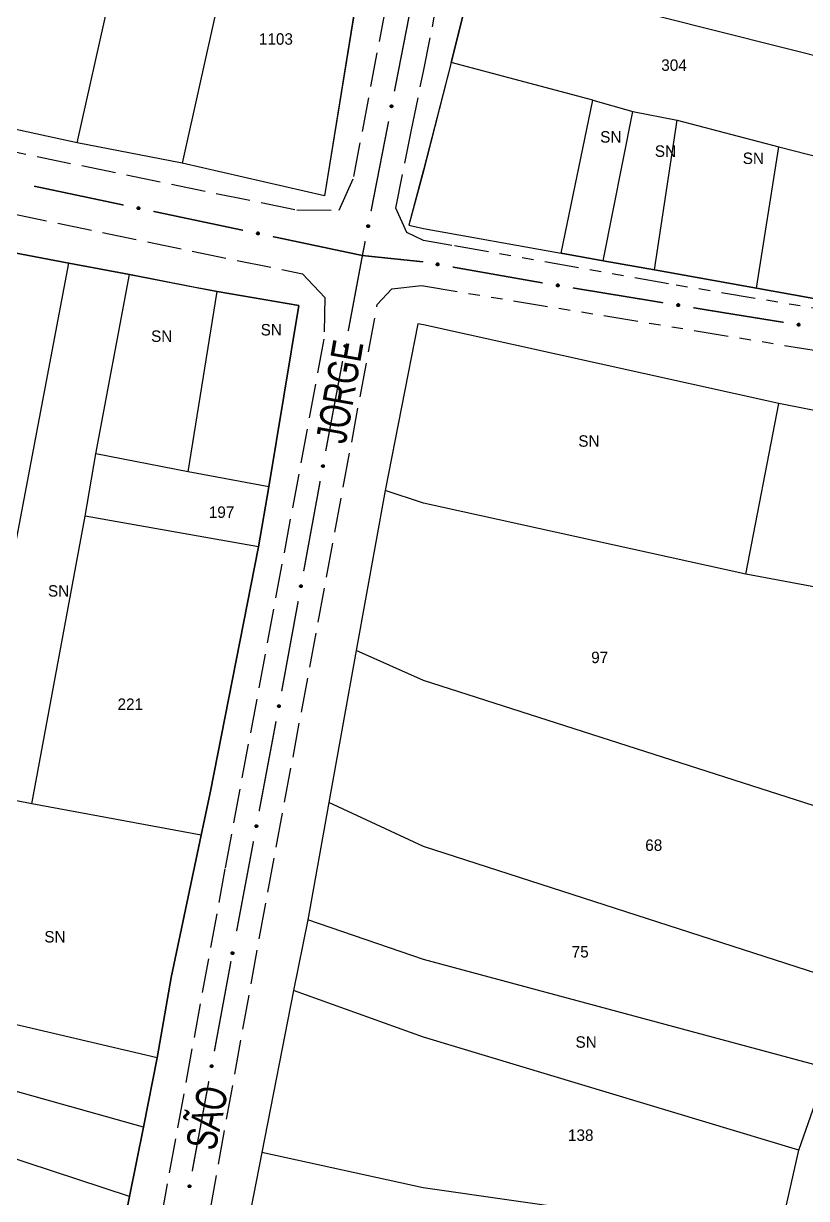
# Model space of a CAD drawing. Extents: x 209193 to 212081, y 4877574 to 4880493.
# Drawn here: x 210381.9 to 210484.5, y 4878902.4 to 4879056.4 of the extents above; entities that cross this region are included whole.
import ezdxf
from ezdxf.enums import TextEntityAlignment as Align

# ---------------------------------------------------------------- set-up
doc = ezdxf.new("R2010")
doc.units = 0
doc.header["$LTSCALE"] = 1.5
doc.header["$MEASUREMENT"] = 0
doc.linetypes.add('TRACO_11', pattern=[8, 3, -1, 3, -1])
doc.linetypes.add('TRACO_25', pattern=[8, 3, -1, 1, -1, 1, -1])
for name, color, linetype in [('CD_MALHA_LOTES', 7, 'CONTINUOUS'), ('RU-QUADRA', 210, 'CONTINUOUS'), ('SV-EIXO-RUA-N-PAV', 6, 'CONTINUOUS'), ('SV-EIXO-RUA-PAV', 20, 'CONTINUOUS'), ('SV-RUA-NAO-PAV', 7, 'CONTINUOUS'), ('SV-RUA-PAVIM', 7, 'CONTINUOUS'), ('SV-TXT-RUA-PAV', 7, 'CONTINUOUS'), ('Th_NmrPort', 1, 'CONTINUOUS')]:
    doc.layers.add(name, color=color, linetype=linetype)
doc.styles.add('ARIAL', font='ARIAL.SHX')

msp = doc.modelspace()

# ---------------------------------------------------------------- linework, layer by layer
at = {"layer": 'CD_MALHA_LOTES', "linetype": 'Continuous', "flags": 128}
for points in [[(210416.735869, 4879100.855724), (210407.414685, 4879059.263661), (210402.665459, 4879038.073336)], [(210431.780029, 4879097.942694), (210425.473496, 4879059.263661), (210421.32, 4879033.79)], [(210388.921684, 4879040.762336), (210393.052576, 4879059.264878), (210401.424777, 4879096.764526)], [(210437.956455, 4879051.269233), (210439.941755, 4879059.263661), (210440.971029, 4879063.408067)], [(210440.971029, 4879063.408067), (210457.502747, 4879059.263661), (210504.433656, 4879047.495418)], [(210437.956455, 4879051.269233), (210434.242794, 4879036.754558), (210432.382731, 4879029.984986), (210434.30272, 4879029.517087), (210452.364417, 4879026.289408)], [(210456.535236, 4879046.334244), (210437.956455, 4879051.269233)], [(210452.364417, 4879026.289408), (210456.535236, 4879046.334244)], [(210456.535236, 4879046.334244), (210461.760518, 4879044.882777)], [(210457.859491, 4879025.30418), (210461.760518, 4879044.882777)], [(210461.760518, 4879044.882777), (210467.566387, 4879043.721603)], [(210388.921684, 4879040.762336), (210370.99502, 4879044.646446)], [(210464.630853, 4879024.090122), (210467.566387, 4879043.721603)], [(210467.566387, 4879043.721603), (210480.919886, 4879040.238082)], [(210402.665459, 4879038.073336), (210388.921684, 4879040.762336)], [(210477.971873, 4879021.698172), (210480.919886, 4879040.238082)], [(210480.919886, 4879040.238082), (210501.240428, 4879035.0128)], [(210421.32, 4879033.79), (210402.665459, 4879038.073336)], [(210379.786488, 4879026.504001), (210387.837407, 4879024.990702)], [(210374.666824, 4878955.732196), (210387.837407, 4879024.990702)], [(210387.837407, 4879024.990702), (210395.780065, 4879023.478744)], [(210457.859491, 4879025.30418), (210452.364417, 4879026.289408)], [(210464.630853, 4879024.090122), (210457.859491, 4879025.30418)], [(210391.34861, 4879000), (210395.780065, 4879023.478744)], [(210395.780065, 4879023.478744), (210407.279563, 4879021.289562)], [(210477.971873, 4879021.698172), (210464.630853, 4879024.090122)], [(210403.46, 4878997.65), (210407.279563, 4879021.289562)], [(210407.279563, 4879021.289562), (210417.99, 4879019.44)], [(210497.370471, 4879018.22014), (210477.971873, 4879021.698172)], [(210417.99, 4879019.44), (210414.043867, 4878995.669652)], [(210433.59, 4879017.05), (210429.29, 4878995.21)], [(210480.926243, 4879006.596141), (210434.302325, 4879016.91017), (210433.59, 4879017.05)], [(210476.565484, 4878984.211445), (210480.926243, 4879006.596141)], [(210491.983635, 4879004.406291), (210480.926243, 4879006.596141)], [(210389.937619, 4878991.821702), (210391.34861, 4879000)], [(210403.46, 4878997.65), (210391.34861, 4879000)], [(210414.043867, 4878995.669652), (210403.46, 4878997.65)], [(210414.043867, 4878995.669652), (210412.666454, 4878987.789123)], [(210429.29, 4878995.21), (210425.508475, 4878974.224333)], [(210476.565484, 4878984.211445), (210434.30159, 4878993.50718), (210429.29, 4878995.21)], [(210382.978024, 4878954.111429), (210389.937619, 4878991.821702)], [(210412.666454, 4878987.789123), (210389.937619, 4878991.821702)], [(210412.666454, 4878987.789123), (210406.35, 4878955.56), (210405.177216, 4878950.014472)], [(210487.596635, 4878982.179391), (210476.565484, 4878984.211445)], [(210425.508475, 4878974.224333), (210421.92, 4878954.31)], [(210512.271579, 4878945.312122), (210434.300862, 4878970.285906), (210425.508475, 4878974.224333)], [(210382.978024, 4878954.111429), (210374.666824, 4878955.732196)], [(210405.177216, 4878950.014472), (210382.978024, 4878954.111429)], [(210421.92, 4878954.31), (210419.17, 4878938.92)], [(210490.209276, 4878930.507156), (210434.300178, 4878948.514447), (210421.92, 4878954.31)], [(210405.177216, 4878950.014472), (210401.23, 4878931.35), (210399.398225, 4878920.845123)], [(210419.17, 4878938.92), (210417.28, 4878929.65)], [(210487.306342, 4878919.476005), (210434.299714, 4878933.707161), (210419.17, 4878938.92)], [(210417.28, 4878929.65), (210413.122003, 4878908.403499)], [(210483.532527, 4878908.735147), (210434.299395, 4878923.547215), (210417.28, 4878929.65)], [(210399.398225, 4878920.845123), (210369.363578, 4878927.878554)], [(210397.590155, 4878911.739698), (210360.020799, 4878922.293065)], [(210399.398225, 4878920.845123), (210397.590155, 4878911.739698)], [(210483.532527, 4878908.735147), (210487.306342, 4878919.476005)], [(210395.790311, 4878902.669397), (210358.646345, 4878914.841576)], [(210397.590155, 4878911.739698), (210395.790311, 4878902.669397)], [(210413.122003, 4878908.403499), (210410.54, 4878895.21)], [(210480.919886, 4878897.123409), (210434.298775, 4878903.804528), (210413.122003, 4878908.403499)], [(210480.919886, 4878897.123409), (210483.532527, 4878908.735147)], [(210395.790311, 4878902.669397), (210393.990466, 4878893.599095)]]:
    msp.add_lwpolyline(points, dxfattribs=at)
at = {"layer": 'RU-QUADRA', "linetype": 'Continuous', "flags": 128}
for points in [[(210425.444555, 4879059.263661), (210421.32, 4879033.79), (210402.665459, 4879038.073336), (210388.921684, 4879040.762336), (210370.99502, 4879044.646446), (210357.27, 4879047.52), (210335.112116, 4879052.785158), (210315.466178, 4879057.198821)], [(210439.941755, 4879059.263661), (210437.956455, 4879051.269233), (210434.303654, 4879037.217337), (210432.382731, 4879029.984986), (210434.302721, 4879029.536944), (210452.364417, 4879026.289408), (210457.859491, 4879025.30418), (210464.630853, 4879024.090122), (210477.971873, 4879021.698172), (210497.370471, 4879018.22014), (210512.218606, 4879015.557975), (210522.134171, 4879013.780184), (210534.350181, 4879011.58994), (210549.429141, 4879008.886389), (210556.976771, 4879012.660204), (210560.928828, 4879039.093661), (210562.71382, 4879051.032631), (210564.302025, 4879059.259375)], [(210381.011842, 4878831.636936), (210383.48, 4878840.9), (210389.81, 4878868.26), (210393.74, 4878884.98), (210392.36899, 4878885.429578), (210393.990466, 4878893.599095), (210395.790311, 4878902.669397), (210397.590155, 4878911.739698), (210399.398225, 4878920.845123), (210401.23, 4878931.35), (210405.177216, 4878950.014472), (210406.35, 4878955.56), (210412.666454, 4878987.789123), (210414.043867, 4878995.669652), (210417.99, 4879019.44), (210407.279563, 4879021.289562), (210404.15, 4879021.83), (210395.780065, 4879023.478744), (210387.837407, 4879024.990702), (210379.786488, 4879026.504001)], [(210532.507907, 4878880.303605), (210538.357358, 4878908.91505), (210541.881511, 4878926.152754), (210544.203859, 4878935.151851), (210549.450546, 4878969.605099), (210552.912662, 4878992.339662), (210542.748604, 4878994.352593), (210536.381896, 4878995.613481), (210515.774442, 4878999.694664), (210506.503718, 4879001.530675), (210501.868355, 4879002.448681), (210496.618997, 4879003.488285), (210491.983635, 4879004.406291), (210480.926243, 4879006.596141), (210434.302325, 4879016.91017), (210433.59, 4879017.05), (210429.29, 4878995.21), (210425.508475, 4878974.224333), (210421.92, 4878954.31), (210419.17, 4878938.92), (210417.28, 4878929.65), (210413.122003, 4878908.403499), (210410.54, 4878895.21)]]:
    msp.add_lwpolyline(points, dxfattribs=at)
at = {"layer": 'SV-EIXO-RUA-N-PAV', "const_width": 0.18}
for points in [[(210426.322561, 4879025.984408), (210426.308062, 4879025.985915)], [(210434.279644, 4879025.15686), (210426.322561, 4879025.984408)], [(210449.955337, 4879022.39223), (210438.137719, 4879024.476434)], [(210465.743279, 4879019.795986), (210453.902051, 4879021.741571)], [(210473.346754, 4879018.54669), (210469.690356, 4879019.147458)], [(210473.637579, 4879018.499835), (210473.346754, 4879018.54669)], [(210481.535731, 4879017.227355), (210473.637579, 4879018.499835)]]:
    msp.add_lwpolyline(points, dxfattribs=at)
at = {"layer": 'SV-EIXO-RUA-N-PAV'}
for points in [[(210436.290494, 4879024.690439), (210436.250831, 4879024.661823), (210436.210891, 4879024.64534), (210436.173622, 4879024.641179), (210436.13973, 4879024.646091), (210436.105623, 4879024.65502), (210436.073221, 4879024.67161), (210436.041338, 4879024.697988), (210436.012353, 4879024.737574), (210435.998156, 4879024.779599), (210435.992123, 4879024.815919), (210435.995209, 4879024.851554), (210436.004439, 4879024.884543), (210436.022784, 4879024.917629), (210436.049832, 4879024.949679), (210436.090342, 4879024.977861), (210436.129609, 4879024.993752), (210436.165763, 4879024.99683), (210436.201569, 4879024.9935), (210436.236281, 4879024.983966), (210436.267993, 4879024.967498), (210436.300212, 4879024.940208), (210436.327499, 4879024.899855), (210436.343795, 4879024.860872), (210436.34738, 4879024.824771), (210436.343308, 4879024.789593), (210436.334768, 4879024.755275), (210436.319447, 4879024.72201), (210436.290494, 4879024.690439)], [(210452.052444, 4879021.933916), (210452.013119, 4879021.904837), (210451.973375, 4879021.887886), (210451.936158, 4879021.883289), (210451.90221, 4879021.887803), (210451.868001, 4879021.896333), (210451.835407, 4879021.912541), (210451.803217, 4879021.938544), (210451.77377, 4879021.977788), (210451.759082, 4879022.019643), (210451.752623, 4879022.05589), (210451.755292, 4879022.091559), (210451.764134, 4879022.124653), (210451.782091, 4879022.157953), (210451.808761, 4879022.190317), (210451.848939, 4879022.218972), (210451.888016, 4879022.235322), (210451.924132, 4879022.238823), (210451.959974, 4879022.235914), (210451.994795, 4879022.226787), (210452.026698, 4879022.210692), (210452.059235, 4879022.18378), (210452.086992, 4879022.14375), (210452.103745, 4879022.104961), (210452.107752, 4879022.068904), (210452.104093, 4879022.033682), (210452.095955, 4879021.999266), (210452.081026, 4879021.965824), (210452.052444, 4879021.933916)], [(210467.840749, 4879019.339803), (210467.801424, 4879019.310724), (210467.76168, 4879019.293773), (210467.724463, 4879019.289177), (210467.690515, 4879019.29369), (210467.656306, 4879019.30222), (210467.623712, 4879019.318429), (210467.591522, 4879019.344432), (210467.562075, 4879019.383675), (210467.547387, 4879019.42553), (210467.540928, 4879019.461777), (210467.543597, 4879019.497446), (210467.55244, 4879019.530541), (210467.570396, 4879019.56384), (210467.597066, 4879019.596204), (210467.637244, 4879019.624859), (210467.676322, 4879019.64121), (210467.712437, 4879019.64471), (210467.74828, 4879019.641801), (210467.783101, 4879019.632674), (210467.815003, 4879019.616579), (210467.84754, 4879019.589668), (210467.875297, 4879019.549638), (210467.89205, 4879019.510848), (210467.896057, 4879019.474792), (210467.892398, 4879019.439569), (210467.88426, 4879019.405153), (210467.869331, 4879019.371711), (210467.840749, 4879019.339803)], [(210483.63461, 4879016.777702), (210483.595376, 4879016.748501), (210483.555685, 4879016.731427), (210483.518482, 4879016.726714), (210483.484521, 4879016.731122), (210483.450284, 4879016.739545), (210483.417641, 4879016.755653), (210483.38537, 4879016.781555), (210483.355801, 4879016.820707), (210483.340983, 4879016.862516), (210483.334411, 4879016.898743), (210483.336969, 4879016.93442), (210483.345708, 4879016.967542), (210483.363561, 4879017.000897), (210483.39013, 4879017.033344), (210483.430218, 4879017.062124), (210483.469245, 4879017.078596), (210483.50535, 4879017.082209), (210483.541201, 4879017.079411), (210483.57605, 4879017.070393), (210483.608003, 4879017.054397), (210483.640624, 4879017.027587), (210483.668505, 4879016.987644), (210483.685378, 4879016.948907), (210483.689498, 4879016.912862), (210483.685948, 4879016.877628), (210483.677918, 4879016.843187), (210483.663092, 4879016.809699), (210483.63461, 4879016.777702)]]:
    msp.add_lwpolyline(points, close=True, dxfattribs=at)
for points in [[(210436.342303, 4879024.844182), (210436.002883, 4879024.868018)], [(210436.343795, 4879024.860872), (210436.004439, 4879024.884543)], [(210436.333684, 4879024.881727), (210436.018452, 4879024.901298)], [(210436.327499, 4879024.899855), (210436.022784, 4879024.917629)], [(210436.309808, 4879024.919192), (210436.039395, 4879024.933629)], [(210436.300212, 4879024.940208), (210436.049832, 4879024.949679)], [(210436.278266, 4879024.952466), (210436.077808, 4879024.962879)], [(210436.267993, 4879024.967498), (210436.090342, 4879024.977861)], [(210436.247752, 4879024.97586), (210436.116379, 4879024.985174)], [(210436.236281, 4879024.983966), (210436.129609, 4879024.993752)], [(210436.343308, 4879024.789593), (210435.992123, 4879024.815919)], [(210436.34738, 4879024.824771), (210435.995209, 4879024.851554)], [(210436.34286, 4879024.808058), (210435.995852, 4879024.836004)], [(210436.334768, 4879024.755275), (210435.998156, 4879024.779599)], [(210436.335118, 4879024.772013), (210435.999729, 4879024.795139)], [(210436.322474, 4879024.739604), (210436.009692, 4879024.757356)], [(210436.319447, 4879024.72201), (210436.012353, 4879024.737574)], [(210436.304455, 4879024.708142), (210436.030643, 4879024.719022)], [(210436.290494, 4879024.690439), (210436.041338, 4879024.697988)], [(210436.268256, 4879024.67573), (210436.064636, 4879024.68393)], [(210436.250831, 4879024.661823), (210436.073221, 4879024.67161)], [(210436.228104, 4879024.652329), (210436.098311, 4879024.662749)], [(210436.210891, 4879024.64534), (210436.105623, 4879024.65502)], [(210452.104093, 4879022.033682), (210451.752623, 4879022.05589)], [(210452.107752, 4879022.068904), (210451.755292, 4879022.091559)], [(210452.103429, 4879022.05214), (210451.756116, 4879022.076018)], [(210452.095955, 4879021.999266), (210451.759082, 4879022.019643)], [(210452.096109, 4879022.016007), (210451.760472, 4879022.0352)], [(210452.102449, 4879022.088254), (210451.762772, 4879022.108112)], [(210452.103745, 4879022.104961), (210451.764134, 4879022.124653)], [(210452.083846, 4879021.983451), (210451.770878, 4879021.997537)], [(210452.081026, 4879021.965824), (210451.77377, 4879021.977788)], [(210452.09339, 4879022.125696), (210451.77795, 4879022.141571)], [(210452.086992, 4879022.14375), (210451.782091, 4879022.157953)], [(210452.066197, 4879021.95178), (210451.792276, 4879021.959451)], [(210452.069077, 4879022.162878), (210451.798513, 4879022.174146)], [(210452.052444, 4879021.933916), (210451.803217, 4879021.938544)], [(210452.059235, 4879022.18378), (210451.808761, 4879022.190317)], [(210452.03038, 4879021.918946), (210451.826678, 4879021.92476)], [(210452.013119, 4879021.904837), (210451.835407, 4879021.912541)], [(210452.037147, 4879022.195781), (210451.83658, 4879022.203845)], [(210452.026698, 4879022.210692), (210451.848939, 4879022.218972)], [(210451.990505, 4879021.895076), (210451.860599, 4879021.903975)], [(210451.973375, 4879021.887886), (210451.868001, 4879021.896333)], [(210452.006361, 4879022.218816), (210451.874888, 4879022.22659)], [(210451.994795, 4879022.226787), (210451.888016, 4879022.235322)], [(210467.892398, 4879019.439569), (210467.540928, 4879019.461777)], [(210467.896057, 4879019.474792), (210467.543597, 4879019.497446)], [(210467.891734, 4879019.458027), (210467.544421, 4879019.481905)], [(210467.88426, 4879019.405153), (210467.547387, 4879019.42553)], [(210467.884414, 4879019.421894), (210467.548777, 4879019.441088)], [(210467.890754, 4879019.494141), (210467.551078, 4879019.513999)], [(210467.89205, 4879019.510848), (210467.55244, 4879019.530541)], [(210467.872151, 4879019.389338), (210467.559183, 4879019.403425)], [(210467.869331, 4879019.371711), (210467.562075, 4879019.383675)], [(210467.881695, 4879019.531583), (210467.566255, 4879019.547459)], [(210467.875297, 4879019.549638), (210467.570396, 4879019.56384)], [(210467.854502, 4879019.357668), (210467.580582, 4879019.365338)], [(210467.857382, 4879019.568766), (210467.586818, 4879019.580033)], [(210467.840749, 4879019.339803), (210467.591522, 4879019.344432)], [(210467.84754, 4879019.589668), (210467.597066, 4879019.596204)], [(210467.818685, 4879019.324834), (210467.614983, 4879019.330647)], [(210467.801424, 4879019.310724), (210467.623712, 4879019.318429)], [(210467.825452, 4879019.601668), (210467.624885, 4879019.609732)], [(210467.815003, 4879019.616579), (210467.637244, 4879019.624859)], [(210467.77881, 4879019.300963), (210467.648904, 4879019.309862)], [(210467.76168, 4879019.293773), (210467.656306, 4879019.30222)], [(210467.794666, 4879019.624703), (210467.663193, 4879019.632477)], [(210467.783101, 4879019.632674), (210467.676322, 4879019.64121)], [(210483.685948, 4879016.877628), (210483.334411, 4879016.898743)], [(210483.689498, 4879016.912862), (210483.336969, 4879016.93442)], [(210483.685227, 4879016.896085), (210483.337842, 4879016.918881)], [(210483.677918, 4879016.843187), (210483.340983, 4879016.862516)], [(210483.678019, 4879016.859929), (210483.342325, 4879016.878078)], [(210483.684134, 4879016.932196), (210483.344398, 4879016.950996)], [(210483.685378, 4879016.948907), (210483.345708, 4879016.967542)], [(210483.665858, 4879016.827335), (210483.352847, 4879016.840447)], [(210483.663092, 4879016.809699), (210483.355801, 4879016.820707)], [(210483.674958, 4879016.969609), (210483.359471, 4879016.984503)], [(210483.668505, 4879016.987644), (210483.363561, 4879017.000897)], [(210483.648307, 4879016.79561), (210483.374364, 4879016.802428)], [(210483.65053, 4879017.006716), (210483.379932, 4879017.017141)], [(210483.63461, 4879016.777702), (210483.38537, 4879016.781555)], [(210483.640624, 4879017.027587), (210483.39013, 4879017.033344)], [(210483.612593, 4879016.762664), (210483.408874, 4879016.767843)], [(210483.595376, 4879016.748501), (210483.417641, 4879016.755653)], [(210483.618498, 4879017.039519), (210483.417907, 4879017.046958)], [(210483.608003, 4879017.054397), (210483.430218, 4879017.062124)], [(210483.572792, 4879016.73867), (210483.442859, 4879016.747165)], [(210483.555685, 4879016.731427), (210483.450284, 4879016.739545)], [(210483.587641, 4879017.062458), (210483.456144, 4879017.069822)], [(210483.57605, 4879017.070393), (210483.469245, 4879017.078596)]]:
    msp.add_lwpolyline(points, dxfattribs=at)
at = {"layer": 'SV-EIXO-RUA-PAV', "const_width": 0.18}
for points in [[(210432.80866, 4879059.280218), (210430.509122, 4879047.502606)], [(210429.742609, 4879043.576736), (210427.443071, 4879031.799125)], [(210383.98228, 4879034.926014), (210383.256871, 4879035.074007)], [(210384.236323, 4879034.872355), (210383.98228, 4879034.926014)], [(210394.998861, 4879032.59908), (210384.236323, 4879034.872355)], [(210410.653461, 4879029.292497), (210398.912511, 4879031.772434)], [(210426.308062, 4879025.985915), (210414.567111, 4879028.465852)], [(210426.676558, 4879027.873255), (210426.48493, 4879026.891787)], [(210426.48493, 4879026.891787), (210426.308062, 4879025.985915)], [(210426.308062, 4879025.985915), (210424.449499, 4879016.081768)], [(210423.711756, 4879012.150389), (210421.498527, 4879000.356254)], [(210420.77372, 4878996.422477), (210418.610544, 4878984.619059)], [(210417.889485, 4878980.684587), (210415.726309, 4878968.881169)], [(210414.988404, 4878964.949824), (210412.770504, 4878953.156567)], [(210412.031204, 4878949.225481), (210409.813304, 4878937.432224)], [(210409.077498, 4878933.500487), (210406.898928, 4878921.699901)], [(210406.172738, 4878917.766372), (210403.994169, 4878905.965786)]]:
    msp.add_lwpolyline(points, dxfattribs=at)
at = {"layer": 'SV-EIXO-RUA-PAV'}
for points in [[(210430.261439, 4879045.659594), (210430.289327, 4879045.619416), (210430.305079, 4879045.579182), (210430.308558, 4879045.541843), (210430.303029, 4879045.508046), (210430.293479, 4879045.474107), (210430.2763, 4879045.442014), (210430.249344, 4879045.410618), (210430.209236, 4879045.38236), (210430.16696, 4879045.368933), (210430.130536, 4879045.363563), (210430.094962, 4879045.367299), (210430.062148, 4879045.37713), (210430.029402, 4879045.396076), (210429.997851, 4879045.423704), (210429.970413, 4879045.464722), (210429.955241, 4879045.504272), (210429.952824, 4879045.540476), (210429.956806, 4879045.576216), (210429.966972, 4879045.610748), (210429.984016, 4879045.642153), (210430.01189, 4879045.67387), (210430.052734, 4879045.700415), (210430.092008, 4879045.715998), (210430.128169, 4879045.718922), (210430.163266, 4879045.714209), (210430.197423, 4879045.705044), (210430.230402, 4879045.689119), (210430.261439, 4879045.659594)], [(210397.073515, 4879032.048359), (210397.032914, 4879032.021092), (210396.992443, 4879032.005959), (210396.955055, 4879032.003053), (210396.921347, 4879032.009099), (210396.887559, 4879032.019169), (210396.855733, 4879032.036838), (210396.824754, 4879032.064272), (210396.797115, 4879032.104809), (210396.784337, 4879032.147287), (210396.779527, 4879032.183789), (210396.783808, 4879032.219301), (210396.794141, 4879032.251961), (210396.813587, 4879032.284412), (210396.841696, 4879032.315535), (210396.88313, 4879032.342341), (210396.922909, 4879032.356905), (210396.959145, 4879032.358766), (210396.994819, 4879032.354236), (210397.029191, 4879032.343542), (210397.060332, 4879032.326018), (210397.091617, 4879032.29766), (210397.117532, 4879032.256414), (210397.132511, 4879032.216906), (210397.134881, 4879032.180705), (210397.12963, 4879032.145684), (210397.119942, 4879032.111672), (210397.103513, 4879032.07894), (210397.073515, 4879032.048359)], [(210427.195388, 4879029.956113), (210427.223276, 4879029.915934), (210427.239028, 4879029.8757), (210427.242507, 4879029.838362), (210427.236978, 4879029.804565), (210427.227428, 4879029.770626), (210427.210249, 4879029.738533), (210427.183293, 4879029.707137), (210427.143185, 4879029.678879), (210427.100908, 4879029.665451), (210427.064484, 4879029.660082), (210427.028911, 4879029.663818), (210426.996097, 4879029.673648), (210426.963351, 4879029.692594), (210426.9318, 4879029.720222), (210426.904362, 4879029.76124), (210426.88919, 4879029.800791), (210426.886773, 4879029.836995), (210426.890755, 4879029.872734), (210426.900921, 4879029.907266), (210426.917965, 4879029.938672), (210426.945839, 4879029.970388), (210426.986683, 4879029.996933), (210427.025957, 4879030.012516), (210427.062117, 4879030.015441), (210427.097215, 4879030.010728), (210427.131371, 4879030.001563), (210427.164351, 4879029.985638), (210427.195388, 4879029.956113)], [(210412.728116, 4879028.741777), (210412.687514, 4879028.714509), (210412.647043, 4879028.699376), (210412.609655, 4879028.69647), (210412.575947, 4879028.702517), (210412.542159, 4879028.712587), (210412.510333, 4879028.730255), (210412.479354, 4879028.75769), (210412.451715, 4879028.798227), (210412.438938, 4879028.840705), (210412.434127, 4879028.877207), (210412.438409, 4879028.912718), (210412.448741, 4879028.945378), (210412.468188, 4879028.97783), (210412.496296, 4879029.008953), (210412.53773, 4879029.035759), (210412.577509, 4879029.050322), (210412.613746, 4879029.052184), (210412.64942, 4879029.047653), (210412.683792, 4879029.036959), (210412.714932, 4879029.019435), (210412.746217, 4879028.991078), (210412.772133, 4879028.949832), (210412.787111, 4879028.910323), (210412.789481, 4879028.874122), (210412.78423, 4879028.839101), (210412.774542, 4879028.805089), (210412.758113, 4879028.772358), (210412.728116, 4879028.741777)], [(210424.215319, 4879014.236991), (210424.2435, 4879014.197018), (210424.259546, 4879014.1569), (210424.263299, 4879014.119588), (210424.258018, 4879014.085752), (210424.248716, 4879014.051744), (210424.231773, 4879014.019526), (210424.205048, 4879013.987933), (210424.165147, 4879013.959382), (210424.12297, 4879013.945645), (210424.086587, 4879013.940009), (210424.050987, 4879013.943485), (210424.018101, 4879013.953075), (210423.985217, 4879013.97178), (210423.953465, 4879013.999177), (210423.925727, 4879014.039993), (210423.910266, 4879014.079431), (210423.907584, 4879014.115616), (210423.911305, 4879014.151384), (210423.921217, 4879014.185989), (210423.938031, 4879014.217519), (210423.965672, 4879014.249439), (210424.00632, 4879014.276282), (210424.045479, 4879014.292152), (210424.081617, 4879014.295342), (210424.116748, 4879014.290886), (210424.150971, 4879014.281971), (210424.184066, 4879014.266288), (210424.215319, 4879014.236991)], [(210421.268427, 4878998.511196), (210421.296777, 4878998.471343), (210421.312993, 4878998.431294), (210421.316904, 4878998.393998), (210421.311766, 4878998.360139), (210421.302609, 4878998.326092), (210421.285803, 4878998.293803), (210421.259212, 4878998.262097), (210421.219433, 4878998.233377), (210421.177315, 4878998.219462), (210421.140955, 4878998.213671), (210421.105341, 4878998.216995), (210421.072415, 4878998.226446), (210421.039452, 4878998.245012), (210421.007584, 4878998.272273), (210420.979673, 4878998.312971), (210420.964045, 4878998.352343), (210420.961209, 4878998.388517), (210420.964778, 4878998.4243), (210420.974544, 4878998.458947), (210420.991224, 4878998.490548), (210421.018729, 4878998.522585), (210421.059263, 4878998.5496), (210421.098354, 4878998.565636), (210421.134479, 4878998.568979), (210421.169628, 4878998.564672), (210421.203888, 4878998.555903), (210421.23705, 4878998.54036), (210421.268427, 4878998.511196)], [(210418.384192, 4878982.773306), (210418.412542, 4878982.733453), (210418.428758, 4878982.693403), (210418.432669, 4878982.656107), (210418.427532, 4878982.622249), (210418.418374, 4878982.588202), (210418.401568, 4878982.555913), (210418.374977, 4878982.524207), (210418.335198, 4878982.495487), (210418.29308, 4878982.481571), (210418.25672, 4878982.475781), (210418.221106, 4878982.479105), (210418.18818, 4878982.488555), (210418.155217, 4878982.507122), (210418.123349, 4878982.534383), (210418.095439, 4878982.575081), (210418.07981, 4878982.614453), (210418.076974, 4878982.650627), (210418.080543, 4878982.68641), (210418.090309, 4878982.721057), (210418.106989, 4878982.752658), (210418.134494, 4878982.784694), (210418.175028, 4878982.81171), (210418.214119, 4878982.827746), (210418.250244, 4878982.831089), (210418.285393, 4878982.826782), (210418.319654, 4878982.818012), (210418.352815, 4878982.80247), (210418.384192, 4878982.773306)], [(210415.492794, 4878967.036226), (210415.520959, 4878966.996242), (210415.53699, 4878966.956118), (210415.540727, 4878966.918804), (210415.535433, 4878966.88497), (210415.526117, 4878966.850966), (210415.509162, 4878966.818755), (210415.482424, 4878966.787172), (210415.442512, 4878966.758637), (210415.40033, 4878966.744917), (210415.363944, 4878966.739296), (210415.328346, 4878966.742785), (210415.295464, 4878966.752388), (210415.262587, 4878966.771107), (210415.230846, 4878966.798516), (210415.203125, 4878966.839343), (210415.187679, 4878966.878787), (210415.185011, 4878966.914974), (210415.188746, 4878966.950739), (210415.198672, 4878966.985341), (210415.215498, 4878967.016864), (210415.243152, 4878967.048773), (210415.283811, 4878967.0756), (210415.322976, 4878967.091455), (210415.359115, 4878967.09463), (210415.394245, 4878967.09016), (210415.428464, 4878967.081232), (210415.461553, 4878967.065536), (210415.492794, 4878967.036226)], [(210412.535594, 4878951.311883), (210412.563759, 4878951.271899), (210412.579789, 4878951.231775), (210412.583527, 4878951.194461), (210412.578233, 4878951.160627), (210412.568917, 4878951.126623), (210412.551962, 4878951.094411), (210412.525224, 4878951.062829), (210412.485312, 4878951.034294), (210412.44313, 4878951.020574), (210412.406744, 4878951.014952), (210412.371146, 4878951.018442), (210412.338264, 4878951.028045), (210412.305387, 4878951.046764), (210412.273646, 4878951.074172), (210412.245924, 4878951.115), (210412.230479, 4878951.154444), (210412.227811, 4878951.19063), (210412.231546, 4878951.226396), (210412.241472, 4878951.260998), (210412.258298, 4878951.292521), (210412.285952, 4878951.32443), (210412.326611, 4878951.351257), (210412.365776, 4878951.367112), (210412.401915, 4878951.370287), (210412.437044, 4878951.365817), (210412.471264, 4878951.356889), (210412.504353, 4878951.341192), (210412.535594, 4878951.311883)], [(210409.405371, 4878934.670121), (210409.433669, 4878934.63023), (210409.449833, 4878934.59016), (210409.453696, 4878934.552859), (210409.448514, 4878934.519007), (210409.439312, 4878934.484972), (210409.422464, 4878934.452705), (210409.395832, 4878934.421033), (210409.356015, 4878934.392365), (210409.313879, 4878934.378505), (210409.277512, 4878934.372762), (210409.241902, 4878934.376133), (210409.208988, 4878934.385626), (210409.17605, 4878934.404235), (210409.144217, 4878934.431538), (210409.11636, 4878934.472272), (210409.100782, 4878934.511665), (210409.097994, 4878934.547842), (210409.101609, 4878934.58362), (210409.11142, 4878934.618255), (210409.128141, 4878934.649834), (210409.155689, 4878934.681835), (210409.196258, 4878934.708797), (210409.23537, 4878934.724782), (210409.271499, 4878934.728078), (210409.306642, 4878934.723725), (210409.340891, 4878934.714911), (210409.374032, 4878934.699325), (210409.405371, 4878934.670121)], [(210406.670169, 4878919.854444), (210406.698468, 4878919.814554), (210406.714632, 4878919.774484), (210406.718494, 4878919.737182), (210406.713312, 4878919.703331), (210406.70411, 4878919.669296), (210406.687262, 4878919.637028), (210406.66063, 4878919.605357), (210406.620813, 4878919.576689), (210406.578677, 4878919.562829), (210406.54231, 4878919.557085), (210406.5067, 4878919.560456), (210406.473787, 4878919.569949), (210406.440848, 4878919.588559), (210406.409016, 4878919.615861), (210406.381158, 4878919.656596), (210406.365581, 4878919.695988), (210406.362792, 4878919.732166), (210406.366408, 4878919.767944), (210406.376219, 4878919.802578), (210406.392939, 4878919.834158), (210406.420487, 4878919.866158), (210406.461056, 4878919.893121), (210406.500168, 4878919.909106), (210406.536297, 4878919.912402), (210406.571441, 4878919.908049), (210406.60569, 4878919.899235), (210406.638831, 4878919.883649), (210406.670169, 4878919.854444)], [(210403.76541, 4878904.120329), (210403.793708, 4878904.080439), (210403.809872, 4878904.040369), (210403.813734, 4878904.003068), (210403.808552, 4878903.969216), (210403.799351, 4878903.935181), (210403.782502, 4878903.902913), (210403.75587, 4878903.871242), (210403.716054, 4878903.842574), (210403.673917, 4878903.828714), (210403.63755, 4878903.822971), (210403.60194, 4878903.826341), (210403.569027, 4878903.835835), (210403.536088, 4878903.854444), (210403.504256, 4878903.881747), (210403.476398, 4878903.922481), (210403.460821, 4878903.961874), (210403.458033, 4878903.998051), (210403.461648, 4878904.033829), (210403.471459, 4878904.068464), (210403.48818, 4878904.100043), (210403.515727, 4878904.132043), (210403.556296, 4878904.159006), (210403.595408, 4878904.174991), (210403.631537, 4878904.178287), (210403.666681, 4878904.173934), (210403.70093, 4878904.16512), (210403.734071, 4878904.149534), (210403.76541, 4878904.120329)]]:
    msp.add_lwpolyline(points, close=True, dxfattribs=at)
for points in [[(210429.966972, 4879045.610748), (210429.955241, 4879045.504272)], [(210429.975286, 4879045.622069), (210429.963576, 4879045.490888)], [(210429.984016, 4879045.642153), (210429.970413, 4879045.464722)], [(210429.999233, 4879045.652151), (210429.985163, 4879045.451916)], [(210430.01189, 4879045.67387), (210429.997851, 4879045.423704)], [(210430.033078, 4879045.683081), (210430.013708, 4879045.412976)], [(210430.052734, 4879045.700415), (210430.029402, 4879045.396076)], [(210430.070972, 4879045.706268), (210430.045651, 4879045.391446)], [(210430.092008, 4879045.715998), (210430.062148, 4879045.37713)], [(210430.108668, 4879045.714201), (210430.078641, 4879045.375273)], [(210430.128169, 4879045.718922), (210430.094962, 4879045.367299)], [(210430.144796, 4879045.714099), (210430.110521, 4879045.367658)], [(210430.163266, 4879045.714209), (210430.130536, 4879045.363563)], [(210430.180694, 4879045.7057), (210430.151451, 4879045.370789)], [(210430.197423, 4879045.705044), (210430.16696, 4879045.368933)], [(210430.212867, 4879045.692466), (210430.189409, 4879045.380061)], [(210430.230402, 4879045.689119), (210430.209236, 4879045.38236)], [(210430.243995, 4879045.673876), (210430.228119, 4879045.400309)], [(210430.261439, 4879045.659594), (210430.249344, 4879045.410618)], [(210430.275741, 4879045.637092), (210430.263826, 4879045.433655)], [(210430.289327, 4879045.619416), (210430.2763, 4879045.442014)], [(210430.298405, 4879045.596519), (210430.285618, 4879045.466938)], [(210430.305079, 4879045.579182), (210430.293479, 4879045.474107)], [(210397.12963, 4879032.145684), (210396.779527, 4879032.183789)], [(210397.134881, 4879032.180705), (210396.783808, 4879032.219301)], [(210397.129803, 4879032.164153), (210396.783928, 4879032.203738)], [(210397.119942, 4879032.111672), (210396.784337, 4879032.147287)], [(210397.120854, 4879032.128388), (210396.786431, 4879032.162765)], [(210397.130459, 4879032.200275), (210396.792031, 4879032.235498)], [(210397.132511, 4879032.216906), (210396.794141, 4879032.251961)], [(210397.107129, 4879032.096422), (210396.79512, 4879032.12467)], [(210397.103513, 4879032.07894), (210396.797115, 4879032.104809)], [(210397.123105, 4879032.238089), (210396.808708, 4879032.268235)], [(210397.117532, 4879032.256414), (210396.813587, 4879032.284412)], [(210397.088063, 4879032.065583), (210396.814771, 4879032.085653)], [(210397.073515, 4879032.048359), (210396.824754, 4879032.064272)], [(210397.100502, 4879032.276334), (210396.830726, 4879032.299845)], [(210397.091617, 4879032.29766), (210396.841696, 4879032.315535)], [(210397.050796, 4879032.034405), (210396.847566, 4879032.049439)], [(210397.032914, 4879032.021092), (210396.855733, 4879032.036838)], [(210397.070095, 4879032.310649), (210396.870099, 4879032.327789)], [(210397.00988, 4879032.012365), (210396.880511, 4879032.027139)], [(210397.060332, 4879032.326018), (210396.88313, 4879032.342341)], [(210396.992443, 4879032.005959), (210396.887559, 4879032.019169)], [(210397.040384, 4879032.335055), (210396.909398, 4879032.348776)], [(210397.029191, 4879032.343542), (210396.922909, 4879032.356905)], [(210426.900921, 4879029.907266), (210426.88919, 4879029.800791)], [(210426.909235, 4879029.918588), (210426.897525, 4879029.787406)], [(210426.917965, 4879029.938672), (210426.904362, 4879029.76124)], [(210426.933182, 4879029.948669), (210426.919112, 4879029.748434)], [(210426.945839, 4879029.970388), (210426.9318, 4879029.720222)], [(210426.967027, 4879029.979599), (210426.947657, 4879029.709494)], [(210426.986683, 4879029.996933), (210426.963351, 4879029.692594)], [(210427.004921, 4879030.002787), (210426.9796, 4879029.687964)], [(210427.025957, 4879030.012516), (210426.996097, 4879029.673648)], [(210427.042617, 4879030.01072), (210427.01259, 4879029.671791)], [(210427.062117, 4879030.015441), (210427.028911, 4879029.663818)], [(210427.078745, 4879030.010617), (210427.04447, 4879029.664176)], [(210427.097215, 4879030.010728), (210427.064484, 4879029.660082)], [(210427.114643, 4879030.002218), (210427.0854, 4879029.667307)], [(210427.131371, 4879030.001563), (210427.100908, 4879029.665451)], [(210427.146816, 4879029.988985), (210427.123358, 4879029.67658)], [(210427.164351, 4879029.985638), (210427.143185, 4879029.678879)], [(210427.177944, 4879029.970395), (210427.162068, 4879029.696827)], [(210427.195388, 4879029.956113), (210427.183293, 4879029.707137)], [(210427.20969, 4879029.93361), (210427.197775, 4879029.730174)], [(210427.223276, 4879029.915934), (210427.210249, 4879029.738533)], [(210427.232354, 4879029.893038), (210427.219567, 4879029.763457)], [(210427.239028, 4879029.8757), (210427.227428, 4879029.770626)], [(210412.78423, 4879028.839101), (210412.434127, 4879028.877207)], [(210412.789481, 4879028.874122), (210412.438409, 4879028.912718)], [(210412.784403, 4879028.857571), (210412.438528, 4879028.897156)], [(210412.774542, 4879028.805089), (210412.438938, 4879028.840705)], [(210412.775454, 4879028.821806), (210412.441031, 4879028.856183)], [(210412.78506, 4879028.893692), (210412.446631, 4879028.928915)], [(210412.787111, 4879028.910323), (210412.448741, 4879028.945378)], [(210412.761729, 4879028.789839), (210412.44972, 4879028.818087)], [(210412.758113, 4879028.772358), (210412.451715, 4879028.798227)], [(210412.777706, 4879028.931506), (210412.463309, 4879028.961653)], [(210412.772133, 4879028.949832), (210412.468188, 4879028.97783)], [(210412.742663, 4879028.759001), (210412.469372, 4879028.779071)], [(210412.728116, 4879028.741777), (210412.479354, 4879028.75769)], [(210412.755102, 4879028.969752), (210412.485326, 4879028.993263)], [(210412.746217, 4879028.991078), (210412.496296, 4879029.008953)], [(210412.705396, 4879028.727823), (210412.502167, 4879028.742856)], [(210412.687514, 4879028.714509), (210412.510333, 4879028.730255)], [(210412.724695, 4879029.004067), (210412.5247, 4879029.021207)], [(210412.664481, 4879028.705783), (210412.535111, 4879028.720557)], [(210412.714932, 4879029.019435), (210412.53773, 4879029.035759)], [(210412.647043, 4879028.699376), (210412.542159, 4879028.712587)], [(210412.694984, 4879029.028472), (210412.563998, 4879029.042193)], [(210412.683792, 4879029.036959), (210412.577509, 4879029.050322)], [(210423.921217, 4879014.185989), (210423.910266, 4879014.079431)], [(210423.929448, 4879014.197371), (210423.918699, 4879014.066108)], [(210423.938031, 4879014.217519), (210423.925727, 4879014.039993)], [(210423.953174, 4879014.227628), (210423.940571, 4879014.027295)], [(210423.965672, 4879014.249439), (210423.953465, 4879013.999177)], [(210423.986792, 4879014.258804), (210423.9694, 4879013.988565)], [(210424.00632, 4879014.276282), (210423.985217, 4879013.97178)], [(210424.024515, 4879014.282269), (210424.001501, 4879013.967269)], [(210424.045479, 4879014.292152), (210424.018101, 4879013.953075)], [(210424.062152, 4879014.290478), (210424.034608, 4879013.951338)], [(210424.081617, 4879014.295342), (210424.050987, 4879013.943485)], [(210424.098279, 4879014.29064), (210424.066543, 4879013.943957)], [(210424.116748, 4879014.290886), (210424.086587, 4879013.940009)], [(210424.134238, 4879014.282504), (210424.107448, 4879013.947388)], [(210424.150971, 4879014.281971), (210424.12297, 4879013.945645)], [(210424.166507, 4879014.269507), (210424.145337, 4879013.956938)], [(210424.184066, 4879014.266288), (210424.165147, 4879013.959382)], [(210424.19777, 4879014.251145), (210424.183899, 4879013.977468)], [(210424.215319, 4879014.236991), (210424.205048, 4879013.987933)], [(210424.229785, 4879014.214594), (210424.21936, 4879014.011076)], [(210424.2435, 4879014.197018), (210424.231773, 4879014.019526)], [(210424.252746, 4879014.174188), (210424.240908, 4879014.044517)], [(210424.259546, 4879014.1569), (210424.248716, 4879014.051744)], [(210420.974544, 4878998.458947), (210420.964045, 4878998.352343)], [(210420.982726, 4878998.470364), (210420.972534, 4878998.339056)], [(210420.991224, 4878998.490548), (210420.979673, 4878998.312971)], [(210421.006324, 4878998.500721), (210420.994571, 4878998.300337)], [(210421.018729, 4878998.522585), (210421.007584, 4878998.272273)], [(210421.039809, 4878998.53204), (210421.023564, 4878998.261729)], [(210421.059263, 4878998.5496), (210421.039452, 4878998.245012)], [(210421.077432, 4878998.555664), (210421.055754, 4878998.24057)], [(210421.098354, 4878998.565636), (210421.072415, 4878998.226446)], [(210421.115034, 4878998.564033), (210421.088929, 4878998.224779)], [(210421.134479, 4878998.568979), (210421.105341, 4878998.216995)], [(210421.151161, 4878998.564348), (210421.120895, 4878998.217534)], [(210421.169628, 4878998.564672), (210421.140955, 4878998.213671)], [(210421.187153, 4878998.556365), (210421.161786, 4878998.221138)], [(210421.203888, 4878998.555903), (210421.177315, 4878998.219462)], [(210421.219478, 4878998.543504), (210421.199634, 4878998.230849)], [(210421.23705, 4878998.54036), (210421.219433, 4878998.233377)], [(210421.250818, 4878998.525276), (210421.238107, 4878998.251543)], [(210421.268427, 4878998.511196), (210421.259212, 4878998.262097)], [(210421.282987, 4878998.488861), (210421.273426, 4878998.2853)], [(210421.296777, 4878998.471343), (210421.285803, 4878998.293803)], [(210421.30612, 4878998.448553), (210421.294831, 4878998.318833)], [(210421.312993, 4878998.431294), (210421.302609, 4878998.326092)], [(210418.090309, 4878982.721057), (210418.07981, 4878982.614453)], [(210418.098492, 4878982.732474), (210418.0883, 4878982.601166)], [(210418.106989, 4878982.752658), (210418.095439, 4878982.575081)], [(210418.122089, 4878982.762831), (210418.110336, 4878982.562446)], [(210418.134494, 4878982.784694), (210418.123349, 4878982.534383)], [(210418.155574, 4878982.79415), (210418.139329, 4878982.523839)], [(210418.175028, 4878982.81171), (210418.155217, 4878982.507122)], [(210418.193197, 4878982.817774), (210418.171519, 4878982.50268)], [(210418.214119, 4878982.827746), (210418.18818, 4878982.488555)], [(210418.230799, 4878982.826142), (210418.204694, 4878982.486889)], [(210418.250244, 4878982.831089), (210418.221106, 4878982.479105)], [(210418.266926, 4878982.826458), (210418.23666, 4878982.479644)], [(210418.285393, 4878982.826782), (210418.25672, 4878982.475781)], [(210418.302918, 4878982.818474), (210418.277551, 4878982.483248)], [(210418.319654, 4878982.818012), (210418.29308, 4878982.481571)], [(210418.335243, 4878982.805614), (210418.315399, 4878982.492958)], [(210418.352815, 4878982.80247), (210418.335198, 4878982.495487)], [(210418.366583, 4878982.787385), (210418.353873, 4878982.513652)], [(210418.384192, 4878982.773306), (210418.374977, 4878982.524207)], [(210418.398752, 4878982.75097), (210418.389191, 4878982.54741)], [(210418.412542, 4878982.733453), (210418.401568, 4878982.555913)], [(210418.421885, 4878982.710662), (210418.410597, 4878982.580943)], [(210418.428758, 4878982.693403), (210418.418374, 4878982.588202)], [(210415.198672, 4878966.985341), (210415.187679, 4878966.878787)], [(210415.206907, 4878966.99672), (210415.196107, 4878966.865461)], [(210415.215498, 4878967.016864), (210415.203125, 4878966.839343)], [(210415.230646, 4878967.026967), (210415.217963, 4878966.826639)], [(210415.243152, 4878967.048773), (210415.230846, 4878966.798516)], [(210415.264275, 4878967.05813), (210415.246777, 4878966.787898)], [(210415.283811, 4878967.0756), (210415.262587, 4878966.771107)], [(210415.302008, 4878967.08158), (210415.278869, 4878966.766589)], [(210415.322976, 4878967.091455), (210415.295464, 4878966.752388)], [(210415.339648, 4878967.089774), (210415.31197, 4878966.750645)], [(210415.359115, 4878967.09463), (210415.328346, 4878966.742785)], [(210415.375776, 4878967.089922), (210415.343902, 4878966.743251)], [(210415.394245, 4878967.09016), (210415.363944, 4878966.739296)], [(210415.411731, 4878967.081771), (210415.384809, 4878966.746666)], [(210415.428464, 4878967.081232), (210415.40033, 4878966.744917)], [(210415.443995, 4878967.068761), (210415.422702, 4878966.756201)], [(210415.461553, 4878967.065536), (210415.442512, 4878966.758637)], [(210415.475251, 4878967.050387), (210415.461271, 4878966.776716)], [(210415.492794, 4878967.036226), (210415.482424, 4878966.787172)], [(210415.507251, 4878967.013823), (210415.496746, 4878966.810309)], [(210415.520959, 4878966.996242), (210415.509162, 4878966.818755)], [(210415.530196, 4878966.973409), (210415.518306, 4878966.843743)], [(210415.53699, 4878966.956118), (210415.526117, 4878966.850966)], [(210412.241472, 4878951.260998), (210412.230479, 4878951.154444)], [(210412.249707, 4878951.272377), (210412.238906, 4878951.141118)], [(210412.258298, 4878951.292521), (210412.245924, 4878951.115)], [(210412.273445, 4878951.302624), (210412.260763, 4878951.102296)], [(210412.285952, 4878951.32443), (210412.273646, 4878951.074172)], [(210412.307075, 4878951.333787), (210412.289576, 4878951.063555)], [(210412.326611, 4878951.351257), (210412.305387, 4878951.046764)], [(210412.344808, 4878951.357237), (210412.321669, 4878951.042246)], [(210412.365776, 4878951.367112), (210412.338264, 4878951.028045)], [(210412.382448, 4878951.365431), (210412.35477, 4878951.026302)], [(210412.401915, 4878951.370287), (210412.371146, 4878951.018442)], [(210412.418576, 4878951.365578), (210412.386702, 4878951.018908)], [(210412.437044, 4878951.365817), (210412.406744, 4878951.014952)], [(210412.454531, 4878951.357428), (210412.427609, 4878951.022323)], [(210412.471264, 4878951.356889), (210412.44313, 4878951.020574)], [(210412.486795, 4878951.344418), (210412.465501, 4878951.031858)], [(210412.504353, 4878951.341192), (210412.485312, 4878951.034294)], [(210412.518051, 4878951.326044), (210412.504071, 4878951.052373)], [(210412.535594, 4878951.311883), (210412.525224, 4878951.062829)], [(210412.550051, 4878951.28948), (210412.539546, 4878951.085966)], [(210412.563759, 4878951.271899), (210412.551962, 4878951.094411)], [(210412.572996, 4878951.249065), (210412.561106, 4878951.119399)], [(210412.579789, 4878951.231775), (210412.568917, 4878951.126623)], [(210409.11142, 4878934.618255), (210409.100782, 4878934.511665)], [(210409.119618, 4878934.629661), (210409.109255, 4878934.498367)], [(210409.128141, 4878934.649834), (210409.11636, 4878934.472272)], [(210409.143255, 4878934.659987), (210409.13124, 4878934.459618)], [(210409.155689, 4878934.681835), (210409.144217, 4878934.431538)], [(210409.176781, 4878934.691262), (210409.160183, 4878934.420973)], [(210409.196258, 4878934.708797), (210409.17605, 4878934.404235)], [(210409.214435, 4878934.714837), (210409.192346, 4878934.399772)], [(210409.23537, 4878934.724782), (210409.208988, 4878934.385626)], [(210409.252048, 4878934.723157), (210409.2255, 4878934.383938)], [(210409.271499, 4878934.728078), (210409.241902, 4878934.376133)], [(210409.288174, 4878934.723425), (210409.257456, 4878934.376651)], [(210409.306642, 4878934.723725), (210409.277512, 4878934.372762)], [(210409.324157, 4878934.715395), (210409.298352, 4878934.380201)], [(210409.340891, 4878934.714911), (210409.313879, 4878934.378505)], [(210409.356464, 4878934.702493), (210409.336213, 4878934.389863)], [(210409.374032, 4878934.699325), (210409.356015, 4878934.392365)], [(210409.387781, 4878934.684223), (210409.374713, 4878934.410507)], [(210409.405371, 4878934.670121), (210409.395832, 4878934.421033)], [(210409.419903, 4878934.647766), (210409.410076, 4878934.444218)], [(210409.433669, 4878934.63023), (210409.422464, 4878934.452705)], [(210409.442982, 4878934.607428), (210409.431525, 4878934.477723)], [(210409.449833, 4878934.59016), (210409.439312, 4878934.484972)], [(210406.376219, 4878919.802578), (210406.365581, 4878919.695988)], [(210406.384416, 4878919.813985), (210406.374053, 4878919.68269)], [(210406.392939, 4878919.834158), (210406.381158, 4878919.656596)], [(210406.408053, 4878919.844311), (210406.396039, 4878919.643942)], [(210406.420487, 4878919.866158), (210406.409016, 4878919.615861)], [(210406.441579, 4878919.875586), (210406.424981, 4878919.605297)], [(210406.461056, 4878919.893121), (210406.440848, 4878919.588559)], [(210406.479233, 4878919.899161), (210406.457144, 4878919.584095)], [(210406.500168, 4878919.909106), (210406.473787, 4878919.569949)], [(210406.516846, 4878919.907481), (210406.490298, 4878919.568262)], [(210406.536297, 4878919.912402), (210406.5067, 4878919.560456)], [(210406.552973, 4878919.907749), (210406.522255, 4878919.560974)], [(210406.571441, 4878919.908049), (210406.54231, 4878919.557085)], [(210406.588955, 4878919.899719), (210406.56315, 4878919.564525)], [(210406.60569, 4878919.899235), (210406.578677, 4878919.562829)], [(210406.621262, 4878919.886816), (210406.601011, 4878919.574186)], [(210406.638831, 4878919.883649), (210406.620813, 4878919.576689)], [(210406.652579, 4878919.868546), (210406.639511, 4878919.59483)], [(210406.670169, 4878919.854444), (210406.66063, 4878919.605357)], [(210406.684701, 4878919.832089), (210406.674874, 4878919.628542)], [(210406.698468, 4878919.814554), (210406.687262, 4878919.637028)], [(210406.707781, 4878919.791751), (210406.696323, 4878919.662046)], [(210406.714632, 4878919.774484), (210406.70411, 4878919.669296)], [(210403.471459, 4878904.068464), (210403.460821, 4878903.961874)], [(210403.479656, 4878904.07987), (210403.469293, 4878903.948575)], [(210403.48818, 4878904.100043), (210403.476398, 4878903.922481)], [(210403.503294, 4878904.110196), (210403.491279, 4878903.909827)], [(210403.515727, 4878904.132043), (210403.504256, 4878903.881747)], [(210403.536819, 4878904.141471), (210403.520221, 4878903.871182)], [(210403.556296, 4878904.159006), (210403.536088, 4878903.854444)], [(210403.574473, 4878904.165046), (210403.552385, 4878903.849981)], [(210403.595408, 4878904.174991), (210403.569027, 4878903.835835)], [(210403.612086, 4878904.173366), (210403.585538, 4878903.834147)], [(210403.631537, 4878904.178287), (210403.60194, 4878903.826341)], [(210403.648213, 4878904.173634), (210403.617495, 4878903.82686)], [(210403.666681, 4878904.173934), (210403.63755, 4878903.822971)], [(210403.684195, 4878904.165604), (210403.65839, 4878903.83041)], [(210403.70093, 4878904.16512), (210403.673917, 4878903.828714)], [(210403.716503, 4878904.152701), (210403.696251, 4878903.840072)], [(210403.734071, 4878904.149534), (210403.716054, 4878903.842574)], [(210403.747819, 4878904.134431), (210403.734752, 4878903.860715)], [(210403.76541, 4878904.120329), (210403.75587, 4878903.871242)], [(210403.779941, 4878904.097975), (210403.770115, 4878903.894427)], [(210403.793708, 4878904.080439), (210403.782502, 4878903.902913)], [(210403.803021, 4878904.057637), (210403.791564, 4878903.927932)], [(210403.809872, 4878904.040369), (210403.799351, 4878903.935181)]]:
    msp.add_lwpolyline(points, dxfattribs=at)
at = {"layer": 'SV-RUA-NAO-PAV', "linetype": 'TRACO_25'}
for points in [[(210567.281471, 4879059.259277, 9.188629), (210559.34, 4879012.03, 9.188629), (210555.53, 4879008.13, 9.220319), (210550.47, 4879007.84, 9.273136), (210544.03, 4879009.2, 9.505533), (210536.99, 4879010.47, 9.537224), (210466.46, 4879022.27, 10.762588), (210438.048278, 4879027.311206, 10.762588), (210434.302672, 4879027.975804, 11.64992)], [(210434.302672, 4879027.975804, 11.64992), (210432.15, 4879029, 11.64992), (210430.696249, 4879032.2083, 11.797809)], [(210428.26, 4879019.57, 11.660483), (210430.19, 4879021.64, 11.660483), (210434.05, 4879022.04, 11.533721), (210434.302485, 4879021.998486, 9.695676)], [(210434.302485, 4879021.998486, 9.695676), (210520.96, 4879007.75, 9.695676), (210550.74, 4879002.32, 9.579477), (210555.34, 4878999.25, 9.579477), (210556.56, 4878994.48, 9.579477), (210555.76, 4878988.26, 9.621732), (210546.984052, 4878938.078071, 9.621732), (210545.880872, 4878931.769955, 9.621732), (210543.84, 4878920.1, 9.621732), (210533.08, 4878855.97, 10.033707), (210524.17, 4878800.99, 9.959763), (210516.59433, 4878755.580896, 9.970326), (210514.8, 4878754.43, 10.392865), (210511.94, 4878754.75, 10.593572), (210480.07, 4878769.18, 10.67808), (210441.51, 4878790.41, 11.090055), (210434.326216, 4878794.555277, 11.977387)]]:
    msp.add_polyline3d(points, dxfattribs=at)
at = {"layer": 'SV-RUA-PAVIM', "linetype": 'TRACO_11'}
for points in [[(210281.102676, 4879059.26818, 12.151524), (210281.102676, 4879059.262318, 12.151524), (210281.948831, 4879057.714514, 12.151524), (210302.294436, 4879054.04016, 11.724893), (210336.63, 4879048.66, 11.776681), (210417.7, 4879031.96, 11.966824), (210423.278618, 4879031.933573, 11.903443), (210425.201707, 4879036.329206, 11.850626), (210429.530444, 4879059.281756, 11.749989)], [(210434.303654, 4879050.096438, 11.692173), (210435.738937, 4879057.21561, 11.692173)], [(210279.87, 4879050.56, 11.607666), (210362.88, 4879035.12, 11.987951), (210418.46, 4879023.57, 11.977387), (210421.38, 4879020.5, 11.977387), (210421.27, 4879015.03, 11.977387), (210408.29, 4878945.61, 11.871753), (210381.56, 4878799.86, 11.50203), (210375.57, 4878770.25, 11.808372), (210371.77, 4878765.12, 11.977387), (210368.71, 4878764.3, 12.040769), (210365.97, 4878765.24, 12.220347)], [(210430.696249, 4879032.2083, 11.797809), (210432.717111, 4879042.229205, 11.797809), (210434.303654, 4879050.096438, 11.692173)], [(210391.920193, 4878822.670144, 12.135839), (210396.78, 4878847.85, 11.808372), (210412.82, 4878936.66, 12.030205), (210428.26, 4879019.57, 11.692173)]]:
    msp.add_polyline3d(points, dxfattribs=at)

# ---------------------------------------------------------------- texts
at = {"layer": 'SV-TXT-RUA-PAV', "style": 'ARIAL', "width": 0.7}
for s, rotation, p in [('JORGE', 80, (210424.128205, 4879001.179774)), ('SÃO', 78, (210407.027709, 4878908.534048))]:
    msp.add_text(s, height=4, rotation=rotation, dxfattribs=at).set_placement(p)
at = {"layer": 'Th_NmrPort', "color": 1}
for s, p in [('1103', (210412.739544, 4879054.365022)), ('304', (210465.496569, 4879050.940714)), ('SN', (210457.488972, 4879041.53677)), ('SN', (210464.655383, 4879039.667271)), ('SN', (210476.183958, 4879038.732522)), ('SN', (210398.60335, 4879015.412852)), ('SN', (210412.970187, 4879016.25796)), ('SN', (210454.623269, 4879001.676265)), ('197', (210406.168638, 4878992.352249)), ('SN', (210385.081622, 4878982.031085)), ('97', (210456.309903, 4878973.315182)), ('221', (210394.206292, 4878967.183262)), ('68', (210463.397535, 4878948.705347)), ('SN', (210384.604852, 4878936.696945)), ('75', (210453.75048, 4878934.726961)), ('SN', (210454.250319, 4878922.903091)), ('138', (210453.265926, 4878910.696613))]:
    msp.add_text(s, height=1.5, dxfattribs=at).set_placement(p, align=Align.MIDDLE_LEFT)

doc.saveas('drawing.dxf')
